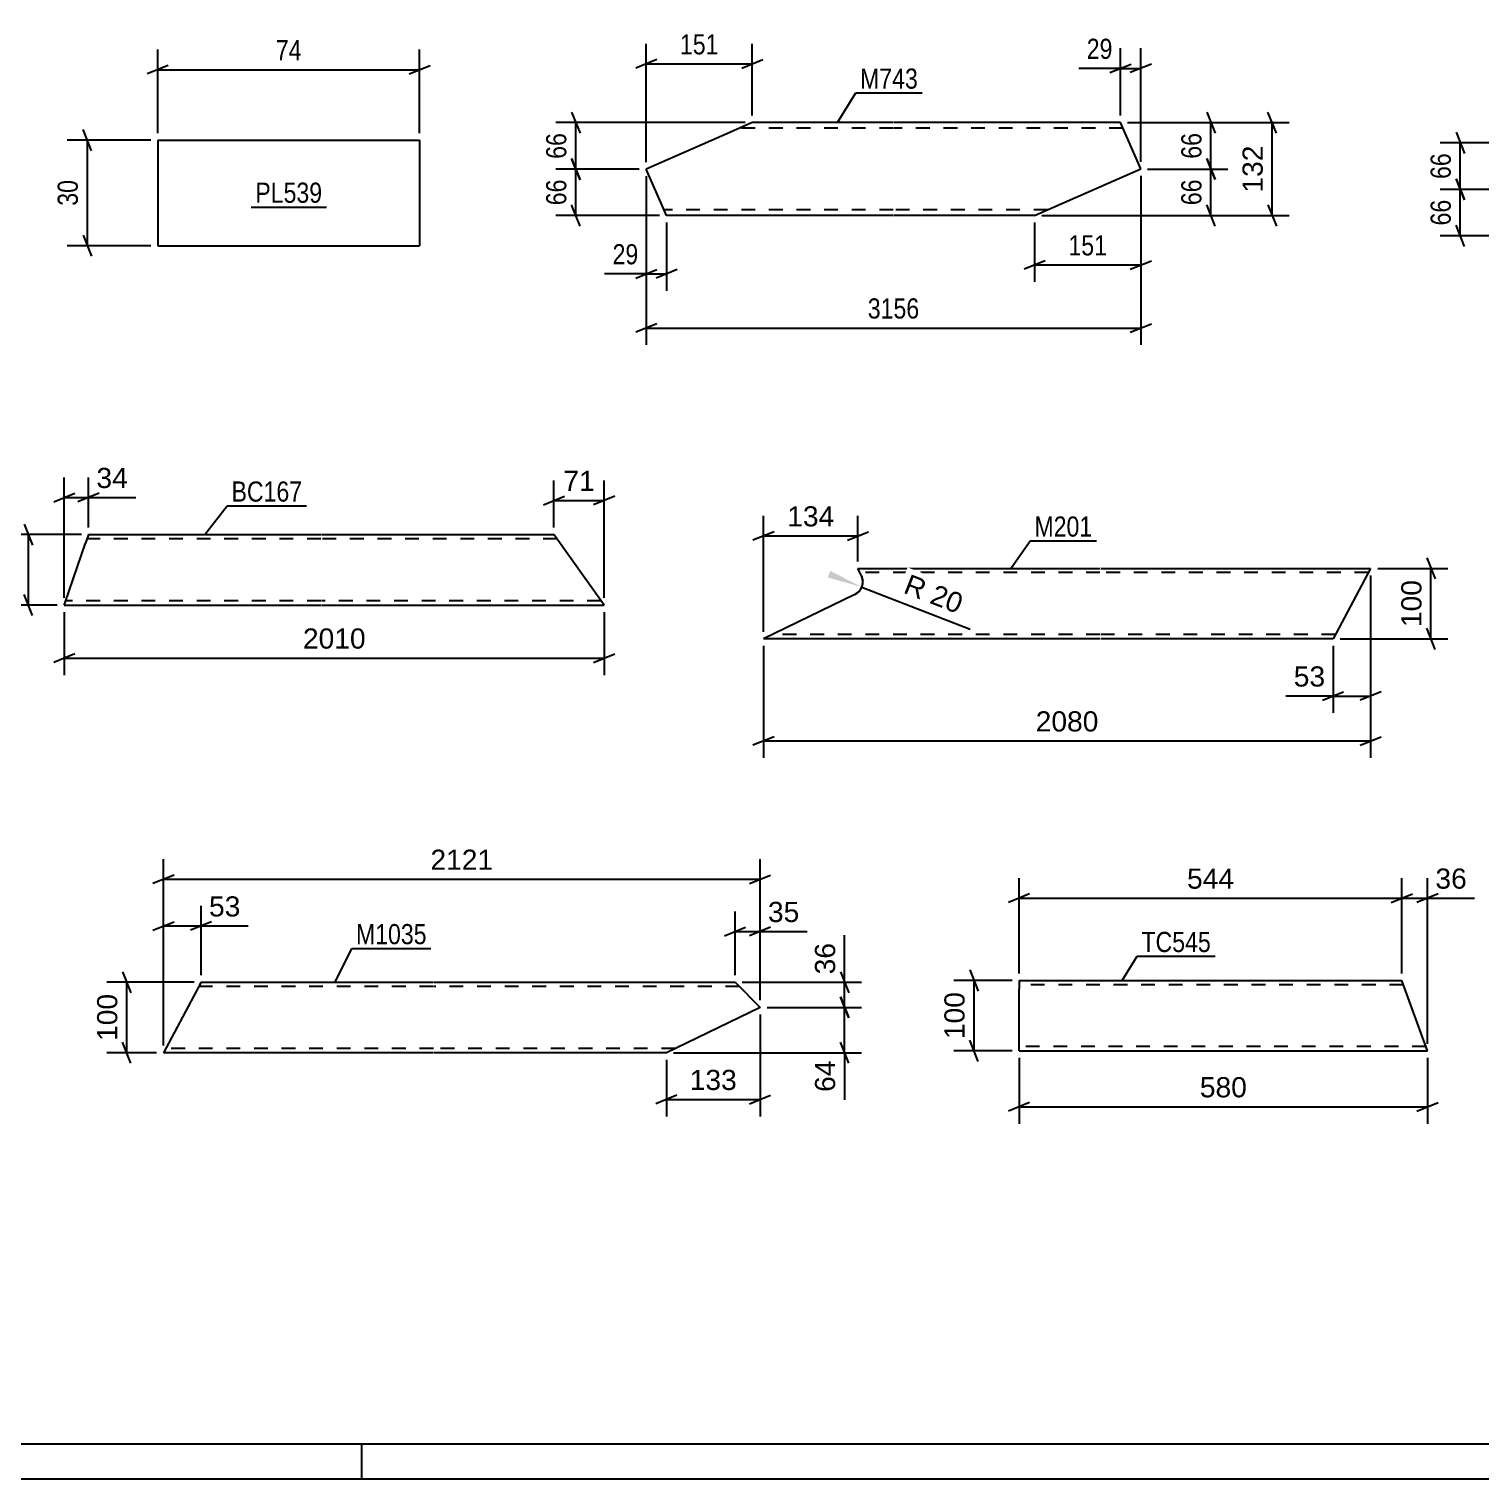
# Model space of a CAD drawing. Header units: millimetres. Extents: x -2250 to 594, y 0 to 1057.
# Drawn here: x 126.7 to 332.9, y 0 to 206 of the extents above; entities that cross this region are included whole.
import ezdxf

# ---------------------------------------------------------------- set-up
doc = ezdxf.new("R2010")
doc.units = ezdxf.units.MM
doc.linetypes.add('DXK_LINE_DOT2', pattern=[3.9198, 1.9599, -1.9599])
doc.styles.add('Arial', font='ARIAL.TTF', dxfattribs={"height": 0.2})
doc.styles.add('Arial Narrow', font='ARIALN.TTF', dxfattribs={"height": 0.2})

# ---------------------------------------------------------------- blocks, each defined once
blk = doc.blocks.new('Unknown-761553754-1133')
at = {"color": 5, "linetype": 'Continuous'}
for p, q in [((5, 5), (589, 5)), ((174, 0), (174, 5)), ((0, 0), (594, 0))]:
    blk.add_line(p, q, dxfattribs=at)
blk = doc.blocks.new('Part-761553754-12315 - 12314')
at = {"color": 2, "linetype": 'Continuous'}
for p, q in [((144.99, 190.18), (144.99, 175.18)), ((144.99, 190.18), (182.19, 190.18)), ((182.19, 190.18), (182.19, 175.18)), ((144.99, 175.18), (182.19, 175.18))]:
    blk.add_line(p, q, dxfattribs=at)
blk = doc.blocks.new('Part-761553754-12394 - 12393')
at = {"color": 2, "linetype": 'Continuous'}
for p, q in [((229.44, 192.67), (225.8, 191.07)), ((249.44, 192.67), (229.44, 192.67)), ((281.73, 192.67), (249.54, 192.67)), ((284.62, 186.09), (281.73, 192.67)), ((225.8, 191.07), (214.37, 186.05)), ((216.82, 180.46), (214.37, 186.05)), ((269.54, 179.47), (284.62, 186.09)), ((217.26, 179.47), (216.82, 180.46)), ((249.44, 179.47), (217.26, 179.47)), ((269.54, 179.47), (249.54, 179.47))]:
    blk.add_line(p, q, dxfattribs=at)
at = {"color": 7, "linetype": 'DXK_LINE_DOT2'}
for p, q in [((229.44, 192.67), (227.19, 191.68)), ((249.44, 191.87), (227.62, 191.87)), ((282.08, 191.87), (249.54, 191.87)), ((249.44, 180.27), (216.91, 180.27)), ((271.36, 180.27), (249.54, 180.27))]:
    blk.add_line(p, q, dxfattribs=at)
blk = doc.blocks.new('Part-761553754-18408 - 18407')
at = {"color": 2, "linetype": 'Continuous'}
for p, q in [((135.16, 134.14), (134.75, 132.94)), ((135.16, 134.14), (168.16, 134.14)), ((168.26, 134.14), (201.26, 134.14)), ((208.39, 124.14), (201.26, 134.14)), ((131.84, 124.49), (134.75, 132.94)), ((131.72, 124.14), (131.75, 124.23)), ((131.72, 124.14), (168.16, 124.14)), ((131.75, 124.23), (131.84, 124.49)), ((168.26, 124.14), (208.39, 124.14))]:
    blk.add_line(p, q, dxfattribs=at)
at = {"color": 7, "linetype": 'DXK_LINE_DOT2'}
for p, q in [((135.13, 134.05), (135.04, 133.79)), ((135.16, 134.14), (135.13, 134.05)), ((168.16, 133.54), (134.95, 133.54)), ((201.69, 133.54), (168.26, 133.54)), ((168.16, 124.74), (131.92, 124.74)), ((207.96, 124.74), (168.26, 124.74))]:
    blk.add_line(p, q, dxfattribs=at)
blk = doc.blocks.new('Part-761553754-18428 - 18427')
at = {"color": 2, "linetype": 'Continuous'}
for p, q in [((244.94, 128.31), (244.44, 129.34)), ((244.44, 129.34), (278.82, 129.34)), ((244.94, 128.31), (244.99, 128.14)), ((244.99, 128.14), (245.14, 127.56)), ((278.92, 129.34), (317.26, 129.34)), ((317.26, 129.34), (311.92, 119.34)), ((244.64, 126.11), (244.02, 125.64)), ((244.02, 125.64), (231.02, 119.34)), ((278.82, 119.34), (231.02, 119.34)), ((311.92, 119.34), (278.92, 119.34))]:
    blk.add_line(p, q, dxfattribs=at)
at = {"color": 7, "linetype": 'DXK_LINE_DOT2'}
for p, q in [((278.82, 128.74), (244.73, 128.74)), ((245.14, 127.56), (244.99, 128.14)), ((244.99, 128.14), (245.14, 127.56)), ((245.14, 127.56), (244.99, 128.14)), ((316.94, 128.74), (278.92, 128.74)), ((244.02, 125.64), (244.64, 126.11)), ((244.64, 126.11), (244.02, 125.64)), ((244.02, 125.64), (244.64, 126.11)), ((278.82, 119.94), (232.26, 119.94)), ((312.24, 119.94), (278.92, 119.94))]:
    blk.add_line(p, q, dxfattribs=at)
at = {"color": 2, "linetype": 'Continuous'}
blk.add_arc((243.14, 127.44), 2, 318.3561, 3.3561, dxfattribs=at)
at = {"color": 7, "linetype": 'DXK_LINE_DOT2'}
blk.add_arc((243.14, 127.44), 2, 318.3561, 3.3561, dxfattribs=at)
blk.add_arc((243.14, 127.44), 2, 318.3561, 3.3561, dxfattribs=at)
blk.add_arc((243.14, 127.44), 2, 318.3561, 3.3561, dxfattribs=at)
blk = doc.blocks.new('Part-761553754-19134 - 19133')
at = {"color": 2, "linetype": 'Continuous'}
for p, q in [((151.14, 70.55), (150.5, 69.35)), ((151.14, 70.55), (184.14, 70.55)), ((184.24, 70.55), (226.99, 70.55)), ((226.99, 70.55), (230.53, 66.99)), ((150.5, 69.35), (145.8, 60.55)), ((230.53, 66.99), (217.24, 60.55)), ((184.14, 60.55), (145.8, 60.55)), ((217.24, 60.55), (184.24, 60.55))]:
    blk.add_line(p, q, dxfattribs=at)
at = {"color": 7, "linetype": 'DXK_LINE_DOT2'}
for p, q in [((150.95, 70.2), (151.14, 70.55)), ((184.14, 69.95), (150.82, 69.95)), ((227.59, 69.95), (184.24, 69.95)), ((184.14, 61.15), (146.12, 61.15)), ((218.48, 61.15), (184.24, 61.15))]:
    blk.add_line(p, q, dxfattribs=at)
blk = doc.blocks.new('Part-761553754-19150 - 19149')
at = {"color": 2, "linetype": 'Continuous'}
for p, q in [((267.33, 70.81), (267.33, 69.61)), ((267.33, 70.81), (321.69, 70.81)), ((325.33, 60.81), (321.69, 70.81)), ((267.33, 62.01), (267.33, 69.61)), ((267.33, 60.9), (267.33, 62.01)), ((267.33, 60.81), (267.33, 60.9)), ((267.33, 60.81), (325.33, 60.81))]:
    blk.add_line(p, q, dxfattribs=at)
at = {"color": 7, "linetype": 'DXK_LINE_DOT2'}
for p, q in [((267.33, 70.81), (267.33, 70.72)), ((267.33, 70.72), (267.33, 70.46)), ((321.91, 70.21), (267.33, 70.21)), ((267.33, 61.16), (267.33, 62.01)), ((325.12, 61.41), (267.33, 61.41))]:
    blk.add_line(p, q, dxfattribs=at)
blk = doc.blocks.new('StraightDimension-761553754-13046 - 12314')
at = {"color": 7, "linetype": 'Continuous'}
for p, q in [((143.99, 190.18), (132.14, 190.18)), ((135.59, 188.68), (134.39, 191.68)), ((134.99, 175.18), (134.99, 190.18)), ((134.39, 176.68), (135.59, 173.68)), ((143.99, 175.18), (132.14, 175.18))]:
    blk.add_line(p, q, dxfattribs=at)
at = {"color": 0}
blk.add_wipeout([(134.24, 185.11), (130.04, 185.11), (130.04, 180.26), (134.24, 180.26)], dxfattribs=at)
at = {"color": 3, "style": 'Arial Narrow'}
blk.add_text('30', height=2.863, rotation=90.0002, dxfattribs=at).set_placement((133.64, 180.86))
blk = doc.blocks.new('StraightDimension-761553754-13050 - 12314')
at = {"color": 7, "linetype": 'Continuous'}
for p, q in [((144.99, 191.18), (144.99, 203.03)), ((182.19, 191.18), (182.19, 203.03)), ((146.49, 200.78), (143.49, 199.58)), ((144.99, 200.18), (182.19, 200.18)), ((180.69, 199.58), (183.69, 200.78))]:
    blk.add_line(p, q, dxfattribs=at)
at = {"color": 0}
blk.add_wipeout([(166.02, 200.93), (166.02, 205.13), (161.16, 205.13), (161.16, 200.93)], dxfattribs=at)
at = {"color": 3, "style": 'Arial Narrow'}
blk.add_text('74', height=2.863, dxfattribs=at).set_placement((161.76, 201.53))
blk = doc.blocks.new('StraightDimension-761553754-13158 - 12393')
at = {"color": 7, "linetype": 'Continuous'}
for p, q in [((214.37, 187.05), (214.37, 203.86)), ((229.44, 193.67), (229.44, 203.86)), ((215.87, 201.61), (212.87, 200.41)), ((214.37, 201.01), (229.44, 201.01)), ((227.94, 200.41), (230.94, 201.61))]:
    blk.add_line(p, q, dxfattribs=at)
at = {"color": 0}
blk.add_wipeout([(225.25, 201.76), (225.25, 205.96), (218.56, 205.96), (218.56, 201.76)], dxfattribs=at)
at = {"color": 3, "style": 'Arial Narrow'}
blk.add_text('151', height=2.863, dxfattribs=at).set_placement((219.16, 202.36))
blk = doc.blocks.new('StraightDimension-761553754-13150 - 12393')
at = {"color": 7, "linetype": 'Continuous'}
for p, q in [((214.37, 185.05), (214.37, 168.79)), ((217.26, 178.47), (217.26, 168.79)), ((212.87, 170.59), (215.87, 171.79)), ((214.37, 171.19), (217.26, 171.19)), ((218.76, 171.79), (215.76, 170.59))]:
    blk.add_line(p, q, dxfattribs=at)
at = {"color": 0}
blk.add_wipeout([(213.84, 171.94), (213.84, 176.14), (208.99, 176.14), (208.99, 171.94)], dxfattribs=at)
at = {"color": 7, "linetype": 'Continuous'}
blk.add_line((214.37, 171.19), (208.46, 171.19), dxfattribs=at)
blk.add_line((214.37, 171.19), (208.46, 171.19), dxfattribs=at)
at = {"color": 3, "style": 'Arial Narrow'}
blk.add_text('29', height=2.863, dxfattribs=at).set_placement((209.59, 172.54))
blk = doc.blocks.new('StraightDimension-761553754-13174 - 12393')
at = {"color": 7, "linetype": 'Continuous'}
for p, q in [((214.37, 185.05), (214.37, 161.09)), ((284.62, 185.09), (284.62, 161.09)), ((215.87, 164.09), (212.87, 162.89)), ((214.37, 163.49), (284.62, 163.49)), ((283.12, 162.89), (286.12, 164.09))]:
    blk.add_line(p, q, dxfattribs=at)
at = {"color": 0}
blk.add_wipeout([(253.75, 164.24), (253.75, 168.44), (245.24, 168.44), (245.24, 164.24)], dxfattribs=at)
at = {"color": 3, "style": 'Arial Narrow'}
blk.add_text('3156', height=2.863, dxfattribs=at).set_placement((245.84, 164.84))
blk = doc.blocks.new('StraightDimension-761553754-13162 - 12393')
at = {"color": 7, "linetype": 'Continuous'}
for p, q in [((203.77, 194.17), (204.97, 191.17)), ((228.44, 192.67), (201.52, 192.67)), ((204.37, 186.05), (204.37, 192.67)), ((213.37, 186.05), (201.52, 186.05)), ((204.97, 184.55), (203.77, 187.55))]:
    blk.add_line(p, q, dxfattribs=at)
at = {"color": 0}
blk.add_wipeout([(203.62, 191.79), (199.42, 191.79), (199.42, 186.93), (203.62, 186.93)], dxfattribs=at)
at = {"color": 3, "style": 'Arial Narrow'}
blk.add_text('66', height=2.863, rotation=90.0002, dxfattribs=at).set_placement((203.02, 187.53))
blk = doc.blocks.new('StraightDimension-761553754-13154 - 12393')
at = {"color": 7, "linetype": 'Continuous'}
for p, q in [((281.73, 193.67), (281.73, 203.22)), ((284.62, 187.09), (284.62, 203.22)), ((280.23, 199.77), (283.23, 200.97)), ((281.73, 200.37), (284.62, 200.37)), ((286.12, 200.97), (283.12, 199.77))]:
    blk.add_line(p, q, dxfattribs=at)
at = {"color": 0}
blk.add_wipeout([(281.2, 201.12), (281.2, 205.32), (276.34, 205.32), (276.34, 201.12)], dxfattribs=at)
at = {"color": 7, "linetype": 'Continuous'}
blk.add_line((281.73, 200.37), (275.82, 200.37), dxfattribs=at)
blk.add_line((281.73, 200.37), (275.82, 200.37), dxfattribs=at)
at = {"color": 3, "style": 'Arial Narrow'}
blk.add_text('29', height=2.863, dxfattribs=at).set_placement((276.94, 201.72))
blk = doc.blocks.new('StraightDimension-761553754-13146 - 12393')
at = {"color": 7, "linetype": 'Continuous'}
for p, q in [((284.62, 185.09), (284.62, 170.05)), ((269.54, 178.47), (269.54, 170.05)), ((271.04, 173.05), (268.04, 171.85)), ((269.54, 172.45), (284.62, 172.45)), ((283.12, 171.85), (286.12, 173.05))]:
    blk.add_line(p, q, dxfattribs=at)
at = {"color": 0}
blk.add_wipeout([(280.42, 173.2), (280.42, 177.4), (273.74, 177.4), (273.74, 173.2)], dxfattribs=at)
at = {"color": 3, "style": 'Arial Narrow'}
blk.add_text('151', height=2.863, dxfattribs=at).set_placement((274.34, 173.8))
blk = doc.blocks.new('StraightDimension-761553754-13163 - 12393')
at = {"color": 7, "linetype": 'Continuous'}
for p, q in [((213.37, 186.05), (201.52, 186.05)), ((203.77, 187.55), (204.97, 184.55)), ((204.37, 179.47), (204.37, 186.05)), ((216.26, 179.47), (201.52, 179.47)), ((204.97, 177.97), (203.77, 180.97))]:
    blk.add_line(p, q, dxfattribs=at)
at = {"color": 0}
blk.add_wipeout([(203.62, 185.19), (199.42, 185.19), (199.42, 180.33), (203.62, 180.33)], dxfattribs=at)
at = {"color": 3, "style": 'Arial Narrow'}
blk.add_text('66', height=2.863, rotation=90.0002, dxfattribs=at).set_placement((203.02, 180.93))
blk = doc.blocks.new('StraightDimension-761553754-13168 - 12393')
at = {"color": 7, "linetype": 'Continuous'}
for p, q in [((293.98, 194.17), (295.18, 191.17)), ((282.73, 192.67), (296.98, 192.67)), ((294.58, 186.07), (294.58, 192.67)), ((285.58, 186.07), (296.98, 186.07)), ((295.18, 184.57), (293.98, 187.57))]:
    blk.add_line(p, q, dxfattribs=at)
at = {"color": 0}
blk.add_wipeout([(293.83, 191.8), (289.63, 191.8), (289.63, 186.94), (293.83, 186.94)], dxfattribs=at)
at = {"color": 3, "style": 'Arial Narrow'}
blk.add_text('66', height=2.863, rotation=90.0002, dxfattribs=at).set_placement((293.23, 187.54))
blk = doc.blocks.new('StraightDimension-761553754-13169 - 12393')
at = {"color": 7, "linetype": 'Continuous'}
for p, q in [((285.58, 186.07), (296.98, 186.07)), ((293.98, 187.57), (295.18, 184.57)), ((294.58, 179.47), (294.58, 186.07)), ((270.54, 179.47), (296.98, 179.47)), ((295.18, 177.97), (293.98, 180.97))]:
    blk.add_line(p, q, dxfattribs=at)
at = {"color": 0}
blk.add_wipeout([(293.83, 185.2), (289.63, 185.2), (289.63, 180.34), (293.83, 180.34)], dxfattribs=at)
at = {"color": 3, "style": 'Arial Narrow'}
blk.add_text('66', height=2.863, rotation=90.0002, dxfattribs=at).set_placement((293.23, 180.94))
blk = doc.blocks.new('StraightDimension-761553754-18015 - 12393')
at = {"color": 7, "linetype": 'Continuous'}
for p, q in [((303.88, 191.17), (302.68, 194.17)), ((282.73, 192.67), (305.68, 192.67)), ((303.28, 179.47), (303.28, 192.67)), ((270.54, 179.47), (305.68, 179.47)), ((302.68, 180.97), (303.88, 177.97))]:
    blk.add_line(p, q, dxfattribs=at)
at = {"color": 0}
blk.add_wipeout([(302.53, 190.01), (298.33, 190.01), (298.33, 182.13), (302.53, 182.13)], dxfattribs=at)
at = {"color": 3, "style": 'Arial'}
blk.add_text('132', height=2.865, rotation=90.0002, dxfattribs=at).set_placement((301.93, 182.73))
blk = doc.blocks.new('StraightDimension-761553754-18515 - 18407')
at = {"color": 7, "linetype": 'Continuous'}
for p, q in [((201.26, 135.14), (201.26, 141.84)), ((208.39, 125.14), (208.39, 141.84)), ((199.76, 138.39), (202.76, 139.59)), ((201.26, 138.99), (208.39, 138.99)), ((209.89, 139.59), (206.89, 138.39))]:
    blk.add_line(p, q, dxfattribs=at)
at = {"color": 0}
blk.add_wipeout([(207.65, 139.74), (207.65, 143.94), (202, 143.94), (202, 139.74)], dxfattribs=at)
at = {"color": 3, "style": 'Arial'}
blk.add_text('71', height=2.865, dxfattribs=at).set_placement((202.6, 140.34))
blk = doc.blocks.new('StraightDimension-761553754-18544 - 18407')
at = {"color": 7, "linetype": 'Continuous'}
for p, q in [((131.72, 123.14), (131.72, 114.2)), ((208.39, 123.14), (208.39, 114.2)), ((133.22, 117.2), (130.22, 116)), ((131.72, 116.6), (208.39, 116.6)), ((206.89, 116), (209.89, 117.2))]:
    blk.add_line(p, q, dxfattribs=at)
at = {"color": 0}
blk.add_wipeout([(175.1, 117.35), (175.1, 121.55), (165.01, 121.55), (165.01, 117.35)], dxfattribs=at)
at = {"color": 3, "style": 'Arial'}
blk.add_text('2010', height=2.865, dxfattribs=at).set_placement((165.61, 117.95))
blk = doc.blocks.new('StraightDimension-761553754-18440 - 18407')
at = {"color": 7, "linetype": 'Continuous'}
for p, q in [((131.72, 125.14), (131.72, 142.26)), ((135.16, 135.14), (135.16, 142.26)), ((130.22, 138.81), (133.22, 140.01)), ((131.72, 139.41), (135.16, 139.41)), ((136.66, 140.01), (133.66, 138.81))]:
    blk.add_line(p, q, dxfattribs=at)
at = {"color": 0}
blk.add_wipeout([(141.33, 140.16), (141.33, 144.36), (135.68, 144.36), (135.68, 140.16)], dxfattribs=at)
at = {"color": 7, "linetype": 'Continuous'}
blk.add_line((135.16, 139.41), (141.86, 139.41), dxfattribs=at)
blk.add_line((135.16, 139.41), (141.86, 139.41), dxfattribs=at)
at = {"color": 3, "style": 'Arial'}
blk.add_text('34', height=2.865, dxfattribs=at).set_placement((136.28, 140.76))
blk = doc.blocks.new('StraightDimension-761553754-18558 - 18407')
at = {"color": 7, "linetype": 'Continuous'}
for p, q in [((134.16, 134.14), (123.77, 134.14)), ((126.02, 135.64), (127.22, 132.64)), ((126.62, 124.14), (126.62, 134.14)), ((130.72, 124.14), (123.77, 124.14)), ((127.22, 122.64), (126.02, 125.64))]:
    blk.add_line(p, q, dxfattribs=at)
at = {"color": 0}
blk.add_wipeout([(125.87, 133.08), (121.67, 133.08), (121.67, 125.21), (125.87, 125.21)], dxfattribs=at)
at = {"color": 3, "style": 'Arial'}
blk.add_text('100', height=2.865, rotation=90.0002, dxfattribs=at).set_placement((125.27, 125.81))
blk = doc.blocks.new('StraightDimension-761553754-18623 - 18427')
at = {"color": 7, "linetype": 'Continuous'}
for p, q in [((317.26, 128.34), (317.26, 108.81)), ((311.92, 118.34), (311.92, 108.81)), ((310.42, 110.61), (313.42, 111.81)), ((318.76, 111.81), (315.76, 110.61)), ((311.92, 111.21), (317.26, 111.21))]:
    blk.add_line(p, q, dxfattribs=at)
at = {"color": 0}
blk.add_wipeout([(311.39, 111.96), (311.39, 116.16), (305.74, 116.16), (305.74, 111.96)], dxfattribs=at)
at = {"color": 7, "linetype": 'Continuous'}
blk.add_line((311.92, 111.21), (305.22, 111.21), dxfattribs=at)
blk.add_line((311.92, 111.21), (305.22, 111.21), dxfattribs=at)
at = {"color": 3, "style": 'Arial'}
blk.add_text('53', height=2.865, dxfattribs=at).set_placement((306.34, 112.56))
blk = doc.blocks.new('RadiusDimension-761553754-18673 - 18427')
at = {"linetype": 'Continuous'}
blk.add_hatch(color=7, dxfattribs=at).paths.add_polyline_path([(240.52, 128.98), (245, 126.7), (240.15, 128.05)])
at = {"color": 7, "linetype": 'Continuous'}
blk.add_line((245, 126.7), (260.37, 120.73), dxfattribs=at)
blk.add_arc((243.17, 127.41), 1.96, 295.6411, 21.8946, dxfattribs=at)
at = {"color": 0}
blk.add_wipeout([(258.96, 122.08), (260.48, 126), (251.49, 129.49), (249.97, 125.57)], dxfattribs=at)
at = {"color": 3, "style": 'Arial'}
blk.add_text('R 20', height=2.865, rotation=-21.2338, dxfattribs=at).set_placement((250.74, 125.92))
blk = doc.blocks.new('StraightDimension-761553754-18641 - 18427')
at = {"color": 7, "linetype": 'Continuous'}
for p, q in [((317.26, 128.34), (317.26, 102.43)), ((231.02, 118.34), (231.02, 102.43)), ((232.52, 105.43), (229.52, 104.23)), ((315.76, 104.23), (318.76, 105.43)), ((231.02, 104.83), (317.26, 104.83))]:
    blk.add_line(p, q, dxfattribs=at)
at = {"color": 0}
blk.add_wipeout([(279.19, 105.58), (279.19, 109.78), (269.09, 109.78), (269.09, 105.58)], dxfattribs=at)
at = {"color": 3, "style": 'Arial'}
blk.add_text('2080', height=2.865, dxfattribs=at).set_placement((269.69, 106.18))
blk = doc.blocks.new('StraightDimension-761553754-18587 - 18427')
at = {"color": 7, "linetype": 'Continuous'}
for p, q in [((231.02, 120.34), (231.02, 136.81)), ((244.44, 130.34), (244.44, 136.81)), ((232.52, 134.56), (229.52, 133.36)), ((242.94, 133.36), (245.94, 134.56)), ((231.02, 133.96), (244.44, 133.96))]:
    blk.add_line(p, q, dxfattribs=at)
at = {"color": 0}
blk.add_wipeout([(241.67, 134.71), (241.67, 138.91), (233.8, 138.91), (233.8, 134.71)], dxfattribs=at)
at = {"color": 3, "style": 'Arial'}
blk.add_text('134', height=2.865, dxfattribs=at).set_placement((234.4, 135.31))
blk = doc.blocks.new('StraightDimension-761553754-18652 - 18427')
at = {"color": 7, "linetype": 'Continuous'}
for p, q in [((325.23, 130.84), (326.43, 127.84)), ((318.26, 129.34), (328.23, 129.34)), ((325.83, 119.34), (325.83, 129.34)), ((326.43, 117.84), (325.23, 120.84)), ((312.92, 119.34), (328.23, 119.34))]:
    blk.add_line(p, q, dxfattribs=at)
at = {"color": 0}
blk.add_wipeout([(325.08, 128.28), (320.88, 128.28), (320.88, 120.41), (325.08, 120.41)], dxfattribs=at)
at = {"color": 3, "style": 'Arial'}
blk.add_text('100', height=2.865, rotation=90.0002, dxfattribs=at).set_placement((324.48, 121.01))
blk = doc.blocks.new('StraightDimension-761553754-19156 - 19133')
at = {"color": 7, "linetype": 'Continuous'}
for p, q in [((145.8, 61.55), (145.8, 81.4)), ((151.14, 71.55), (151.14, 81.4)), ((144.3, 77.95), (147.3, 79.15)), ((145.8, 78.55), (151.14, 78.55)), ((152.64, 79.15), (149.64, 77.95))]:
    blk.add_line(p, q, dxfattribs=at)
at = {"color": 0}
blk.add_wipeout([(157.31, 79.3), (157.31, 83.5), (151.67, 83.5), (151.67, 79.3)], dxfattribs=at)
at = {"color": 7, "linetype": 'Continuous'}
blk.add_line((151.14, 78.55), (157.84, 78.55), dxfattribs=at)
blk.add_line((151.14, 78.55), (157.84, 78.55), dxfattribs=at)
at = {"color": 3, "style": 'Arial'}
blk.add_text('53', height=2.865, dxfattribs=at).set_placement((152.27, 79.9))
blk = doc.blocks.new('StraightDimension-761553754-19169 - 19133')
at = {"color": 7, "linetype": 'Continuous'}
for p, q in [((226.99, 71.55), (226.99, 80.61)), ((230.53, 67.99), (230.53, 80.61)), ((225.49, 77.16), (228.49, 78.36)), ((232.03, 78.36), (229.03, 77.16)), ((226.99, 77.76), (230.53, 77.76))]:
    blk.add_line(p, q, dxfattribs=at)
at = {"color": 0}
blk.add_wipeout([(236.7, 78.51), (236.7, 82.71), (231.06, 82.71), (231.06, 78.51)], dxfattribs=at)
at = {"color": 7, "linetype": 'Continuous'}
blk.add_line((230.53, 77.76), (237.23, 77.76), dxfattribs=at)
blk.add_line((230.53, 77.76), (237.23, 77.76), dxfattribs=at)
at = {"color": 3, "style": 'Arial'}
blk.add_text('35', height=2.865, dxfattribs=at).set_placement((231.66, 79.11))
blk = doc.blocks.new('StraightDimension-761553754-19191 - 19133')
at = {"color": 7, "linetype": 'Continuous'}
for p, q in [((145.8, 61.55), (145.8, 88.03)), ((230.53, 67.99), (230.53, 88.03)), ((147.3, 85.78), (144.3, 84.58)), ((145.8, 85.18), (230.53, 85.18)), ((229.03, 84.58), (232.03, 85.78))]:
    blk.add_line(p, q, dxfattribs=at)
at = {"color": 0}
blk.add_wipeout([(193.21, 85.93), (193.21, 90.13), (183.12, 90.13), (183.12, 85.93)], dxfattribs=at)
at = {"color": 3, "style": 'Arial'}
blk.add_text('2121', height=2.865, dxfattribs=at).set_placement((183.72, 86.53))
blk = doc.blocks.new('StraightDimension-761553754-19209 - 19133')
at = {"color": 7, "linetype": 'Continuous'}
for p, q in [((230.53, 65.99), (230.53, 51.5)), ((217.24, 59.55), (217.24, 51.5)), ((218.74, 54.5), (215.74, 53.3)), ((217.24, 53.9), (230.53, 53.9)), ((229.03, 53.3), (232.03, 54.5))]:
    blk.add_line(p, q, dxfattribs=at)
at = {"color": 0}
blk.add_wipeout([(227.82, 54.65), (227.82, 58.85), (219.95, 58.85), (219.95, 54.65)], dxfattribs=at)
at = {"color": 3, "style": 'Arial'}
blk.add_text('133', height=2.865, dxfattribs=at).set_placement((220.55, 55.25))
blk = doc.blocks.new('StraightDimension-761553754-19326 - 19133')
at = {"color": 7, "linetype": 'Continuous'}
for p, q in [((227.99, 70.55), (244.95, 70.55)), ((241.95, 72.05), (243.15, 69.05)), ((242.55, 66.99), (242.55, 70.55)), ((243.15, 65.49), (241.95, 68.49)), ((231.53, 66.99), (244.95, 66.99))]:
    blk.add_line(p, q, dxfattribs=at)
at = {"color": 0}
blk.add_wipeout([(241.8, 76.72), (237.6, 76.72), (237.6, 71.08), (241.8, 71.08)], dxfattribs=at)
at = {"color": 7, "linetype": 'Continuous'}
blk.add_line((242.55, 70.55), (242.55, 77.25), dxfattribs=at)
blk.add_line((242.55, 70.55), (242.55, 77.25), dxfattribs=at)
at = {"color": 3, "style": 'Arial'}
blk.add_text('36', height=2.865, rotation=90.0002, dxfattribs=at).set_placement((241.2, 71.68))
blk = doc.blocks.new('StraightDimension-761553754-19327 - 19133')
at = {"color": 7, "linetype": 'Continuous'}
for p, q in [((241.95, 68.49), (243.15, 65.49)), ((231.53, 66.99), (244.95, 66.99)), ((242.55, 60.55), (242.55, 66.99)), ((243.15, 59.05), (241.95, 62.05)), ((218.24, 60.55), (244.95, 60.55))]:
    blk.add_line(p, q, dxfattribs=at)
at = {"color": 0}
blk.add_wipeout([(241.8, 60.03), (237.6, 60.03), (237.6, 54.38), (241.8, 54.38)], dxfattribs=at)
at = {"color": 7, "linetype": 'Continuous'}
blk.add_line((242.55, 60.55), (242.55, 53.86), dxfattribs=at)
blk.add_line((242.55, 60.55), (242.55, 53.86), dxfattribs=at)
at = {"color": 3, "style": 'Arial'}
blk.add_text('64', height=2.865, rotation=90.0002, dxfattribs=at).set_placement((241.2, 54.98))
blk = doc.blocks.new('StraightDimension-761553754-19374 - 19133')
at = {"color": 7, "linetype": 'Continuous'}
for p, q in [((150.14, 70.55), (137.74, 70.55)), ((139.99, 72.05), (141.19, 69.05)), ((140.59, 60.55), (140.59, 70.55)), ((141.19, 59.05), (139.99, 62.05)), ((144.8, 60.55), (137.74, 60.55))]:
    blk.add_line(p, q, dxfattribs=at)
at = {"color": 0}
blk.add_wipeout([(139.84, 69.49), (135.64, 69.49), (135.64, 61.62), (139.84, 61.62)], dxfattribs=at)
at = {"color": 3, "style": 'Arial'}
blk.add_text('100', height=2.865, rotation=90.0002, dxfattribs=at).set_placement((139.24, 62.22))
blk = doc.blocks.new('StraightDimension-761553754-12857 - 12168')
at = {"color": 7, "linetype": 'Continuous'}
for p, q in [((329.39, 184.69), (330.59, 181.69)), ((338.99, 183.19), (327.14, 183.19)), ((329.99, 176.59), (329.99, 183.19)), ((330.59, 175.09), (329.39, 178.09)), ((354.02, 176.59), (327.14, 176.59))]:
    blk.add_line(p, q, dxfattribs=at)
at = {"color": 0}
blk.add_wipeout([(329.24, 182.32), (325.04, 182.32), (325.04, 177.46), (329.24, 177.46)], dxfattribs=at)
at = {"color": 3, "style": 'Arial Narrow'}
blk.add_text('66', height=2.863, rotation=90.0002, dxfattribs=at).set_placement((328.64, 178.06))
blk = doc.blocks.new('StraightDimension-761553754-12856 - 12168')
at = {"color": 7, "linetype": 'Continuous'}
for p, q in [((341.84, 189.79), (327.14, 189.79)), ((329.39, 191.29), (330.59, 188.29)), ((329.99, 183.19), (329.99, 189.79)), ((330.59, 181.69), (329.39, 184.69)), ((338.99, 183.19), (327.14, 183.19))]:
    blk.add_line(p, q, dxfattribs=at)
at = {"color": 0}
blk.add_wipeout([(329.24, 188.92), (325.04, 188.92), (325.04, 184.06), (329.24, 184.06)], dxfattribs=at)
at = {"color": 3, "style": 'Arial Narrow'}
blk.add_text('66', height=2.863, rotation=90.0002, dxfattribs=at).set_placement((328.64, 184.66))
blk = doc.blocks.new('StraightDimension-761553754-19421 - 19149')
at = {"color": 7, "linetype": 'Continuous'}
for p, q in [((267.33, 71.81), (267.33, 85.35)), ((321.69, 71.81), (321.69, 85.35)), ((268.83, 83.1), (265.83, 81.9)), ((267.33, 82.5), (321.69, 82.5)), ((320.19, 81.9), (323.19, 83.1))]:
    blk.add_line(p, q, dxfattribs=at)
at = {"color": 0}
blk.add_wipeout([(298.45, 83.25), (298.45, 87.45), (290.58, 87.45), (290.58, 83.25)], dxfattribs=at)
at = {"color": 3, "style": 'Arial'}
blk.add_text('544', height=2.865, dxfattribs=at).set_placement((291.18, 83.85))
blk = doc.blocks.new('StraightDimension-761553754-19420 - 19149')
at = {"color": 7, "linetype": 'Continuous'}
for p, q in [((321.69, 71.81), (321.69, 85.35)), ((325.33, 61.81), (325.33, 85.35)), ((320.19, 81.9), (323.19, 83.1)), ((321.69, 82.5), (325.33, 82.5)), ((326.83, 83.1), (323.83, 81.9))]:
    blk.add_line(p, q, dxfattribs=at)
at = {"color": 0}
blk.add_wipeout([(331.51, 83.25), (331.51, 87.45), (325.86, 87.45), (325.86, 83.25)], dxfattribs=at)
at = {"color": 7, "linetype": 'Continuous'}
blk.add_line((325.33, 82.5), (332.03, 82.5), dxfattribs=at)
blk.add_line((325.33, 82.5), (332.03, 82.5), dxfattribs=at)
at = {"color": 3, "style": 'Arial'}
blk.add_text('36', height=2.865, dxfattribs=at).set_placement((326.46, 83.85))
blk = doc.blocks.new('StraightDimension-761553754-19396 - 19149')
at = {"color": 7, "linetype": 'Continuous'}
for p, q in [((260.33, 72.31), (261.53, 69.31)), ((266.33, 70.81), (258.08, 70.81)), ((260.93, 60.81), (260.93, 70.81)), ((261.53, 59.31), (260.33, 62.31)), ((266.33, 60.81), (258.08, 60.81))]:
    blk.add_line(p, q, dxfattribs=at)
at = {"color": 0}
blk.add_wipeout([(260.18, 69.75), (255.98, 69.75), (255.98, 61.88), (260.18, 61.88)], dxfattribs=at)
at = {"color": 3, "style": 'Arial'}
blk.add_text('100', height=2.865, rotation=90.0002, dxfattribs=at).set_placement((259.58, 62.48))
blk = doc.blocks.new('StraightDimension-761553754-19468 - 19149')
at = {"color": 7, "linetype": 'Continuous'}
for p, q in [((267.33, 59.81), (267.33, 50.46)), ((325.33, 59.81), (325.33, 50.46)), ((268.83, 53.46), (265.83, 52.26)), ((267.33, 52.86), (325.33, 52.86)), ((323.83, 52.26), (326.83, 53.46))]:
    blk.add_line(p, q, dxfattribs=at)
at = {"color": 0}
blk.add_wipeout([(300.27, 53.61), (300.27, 57.81), (292.4, 57.81), (292.4, 53.61)], dxfattribs=at)
at = {"color": 3, "style": 'Arial'}
blk.add_text('580', height=2.865, dxfattribs=at).set_placement((293, 54.21))
blk = doc.blocks.new('Mark-761553754-13445 - 12314')
at = {"color": 0}
blk.add_wipeout([(168.36, 181.28), (168.36, 184.28), (158.85, 184.28), (158.85, 181.28)], dxfattribs=at)
blk.add_wipeout([(168.36, 181.28), (168.36, 184.28), (158.85, 184.28), (158.85, 181.28)], dxfattribs=at)
at = {"color": 30, "linetype": 'Continuous'}
blk.add_line((158.25, 180.68), (168.96, 180.68), dxfattribs=at)
at = {"color": 3, "style": 'Arial Narrow'}
blk.add_text('PL539', height=2.863, dxfattribs=at).set_placement((158.85, 181.28))
blk = doc.blocks.new('Mark-761553754-13471 - 12393')
at = {"color": 0}
blk.add_wipeout([(252.97, 197.49), (252.97, 200.49), (244.74, 200.49), (244.74, 197.49)], dxfattribs=at)
blk.add_wipeout([(252.97, 197.49), (252.97, 200.49), (244.74, 200.49), (244.74, 197.49)], dxfattribs=at)
at = {"color": 30, "linetype": 'Continuous'}
for p, q in [((241.52, 192.67), (244.14, 196.89)), ((244.14, 196.89), (253.57, 196.89))]:
    blk.add_line(p, q, dxfattribs=at)
at = {"color": 3, "style": 'Arial Narrow'}
blk.add_text('M743', height=2.863, dxfattribs=at).set_placement((244.74, 197.49))
blk = doc.blocks.new('Mark-761553754-18572 - 18407')
at = {"color": 0}
blk.add_wipeout([(165.52, 138.83), (165.52, 141.83), (155.47, 141.83), (155.47, 138.83)], dxfattribs=at)
blk.add_wipeout([(165.52, 138.83), (165.52, 141.83), (155.47, 141.83), (155.47, 138.83)], dxfattribs=at)
at = {"color": 30, "linetype": 'Continuous'}
for p, q in [((151.7, 134.14), (154.87, 138.23)), ((154.87, 138.23), (166.12, 138.23))]:
    blk.add_line(p, q, dxfattribs=at)
at = {"color": 3, "style": 'Arial Narrow'}
blk.add_text('BC167', height=2.863, dxfattribs=at).set_placement((155.47, 138.83))
blk = doc.blocks.new('Mark-761553754-18579 - 18427')
at = {"color": 0}
blk.add_wipeout([(277.73, 133.86), (277.73, 136.86), (269.51, 136.86), (269.51, 133.86)], dxfattribs=at)
blk.add_wipeout([(277.73, 133.86), (277.73, 136.86), (269.51, 136.86), (269.51, 133.86)], dxfattribs=at)
at = {"color": 30, "linetype": 'Continuous'}
for p, q in [((266.17, 129.34), (268.91, 133.26)), ((268.91, 133.26), (278.33, 133.26))]:
    blk.add_line(p, q, dxfattribs=at)
at = {"color": 3, "style": 'Arial Narrow'}
blk.add_text('M201', height=2.863, dxfattribs=at).set_placement((269.51, 133.86))
blk = doc.blocks.new('Mark-761553754-19388 - 19133')
at = {"color": 0}
blk.add_wipeout([(183.19, 75.96), (183.19, 78.96), (173.14, 78.96), (173.14, 75.96)], dxfattribs=at)
blk.add_wipeout([(183.19, 75.96), (183.19, 78.96), (173.14, 78.96), (173.14, 75.96)], dxfattribs=at)
at = {"color": 30, "linetype": 'Continuous'}
for p, q in [((170.17, 70.55), (172.54, 75.36)), ((172.54, 75.36), (183.79, 75.36))]:
    blk.add_line(p, q, dxfattribs=at)
at = {"color": 3, "style": 'Arial Narrow'}
blk.add_text('M1035', height=2.863, dxfattribs=at).set_placement((173.14, 75.96))
blk = doc.blocks.new('Mark-761553754-19459 - 19149')
at = {"color": 0}
blk.add_wipeout([(294.57, 74.85), (294.57, 77.85), (284.71, 77.85), (284.71, 74.85)], dxfattribs=at)
blk.add_wipeout([(294.57, 74.85), (294.57, 77.85), (284.71, 77.85), (284.71, 74.85)], dxfattribs=at)
at = {"color": 30, "linetype": 'Continuous'}
for p, q in [((281.96, 70.81), (284.11, 74.25)), ((284.11, 74.25), (295.17, 74.25))]:
    blk.add_line(p, q, dxfattribs=at)
at = {"color": 3, "style": 'Arial Narrow'}
blk.add_text('TC545', height=2.863, dxfattribs=at).set_placement((284.71, 74.85))

msp = doc.modelspace()

# ---------------------------------------------------------------- block references
for name in ['Unknown-761553754-1133', 'Part-761553754-12394 - 12393', 'Part-761553754-12315 - 12314', 'Part-761553754-18408 - 18407', 'Part-761553754-18428 - 18427', 'Part-761553754-19134 - 19133', 'Part-761553754-19150 - 19149']:
    msp.add_blockref(name, (0, 0))

# ---------------------------------------------------------------- next in the draw order: block references
for name in ['StraightDimension-761553754-13158 - 12393', 'StraightDimension-761553754-13154 - 12393', 'Mark-761553754-13471 - 12393', 'StraightDimension-761553754-13046 - 12314', 'Mark-761553754-13445 - 12314', 'StraightDimension-761553754-13150 - 12393', 'StraightDimension-761553754-12857 - 12168', 'StraightDimension-761553754-18440 - 18407', 'StraightDimension-761553754-18515 - 18407', 'Mark-761553754-18572 - 18407', 'RadiusDimension-761553754-18673 - 18427', 'StraightDimension-761553754-18623 - 18427', 'StraightDimension-761553754-18544 - 18407', 'StraightDimension-761553754-19421 - 19149', 'StraightDimension-761553754-19156 - 19133', 'StraightDimension-761553754-19169 - 19133']:
    msp.add_blockref(name, (0, 0))

# ---------------------------------------------------------------- next in the draw order: block references
for name in ['StraightDimension-761553754-13050 - 12314', 'StraightDimension-761553754-12856 - 12168', 'StraightDimension-761553754-13174 - 12393', 'StraightDimension-761553754-18558 - 18407', 'StraightDimension-761553754-18641 - 18427', 'StraightDimension-761553754-19191 - 19133', 'StraightDimension-761553754-19420 - 19149', 'Mark-761553754-19459 - 19149', 'StraightDimension-761553754-19396 - 19149']:
    msp.add_blockref(name, (0, 0))

# ---------------------------------------------------------------- next in the draw order: block references
for name in ['StraightDimension-761553754-13162 - 12393', 'StraightDimension-761553754-13146 - 12393', 'StraightDimension-761553754-18587 - 18427', 'Mark-761553754-18579 - 18427', 'StraightDimension-761553754-18652 - 18427', 'Mark-761553754-19388 - 19133', 'StraightDimension-761553754-19374 - 19133', 'StraightDimension-761553754-19209 - 19133', 'StraightDimension-761553754-19468 - 19149']:
    msp.add_blockref(name, (0, 0))

# ---------------------------------------------------------------- next in the draw order: block references
for name in ['StraightDimension-761553754-13168 - 12393', 'StraightDimension-761553754-13163 - 12393', 'StraightDimension-761553754-19326 - 19133']:
    msp.add_blockref(name, (0, 0))

# ---------------------------------------------------------------- next in the draw order: block references
for name in ['StraightDimension-761553754-13169 - 12393', 'StraightDimension-761553754-19327 - 19133']:
    msp.add_blockref(name, (0, 0))

# ---------------------------------------------------------------- next in the draw order: block references
msp.add_blockref('StraightDimension-761553754-18015 - 12393', (0, 0))

doc.saveas('drawing.dxf')
